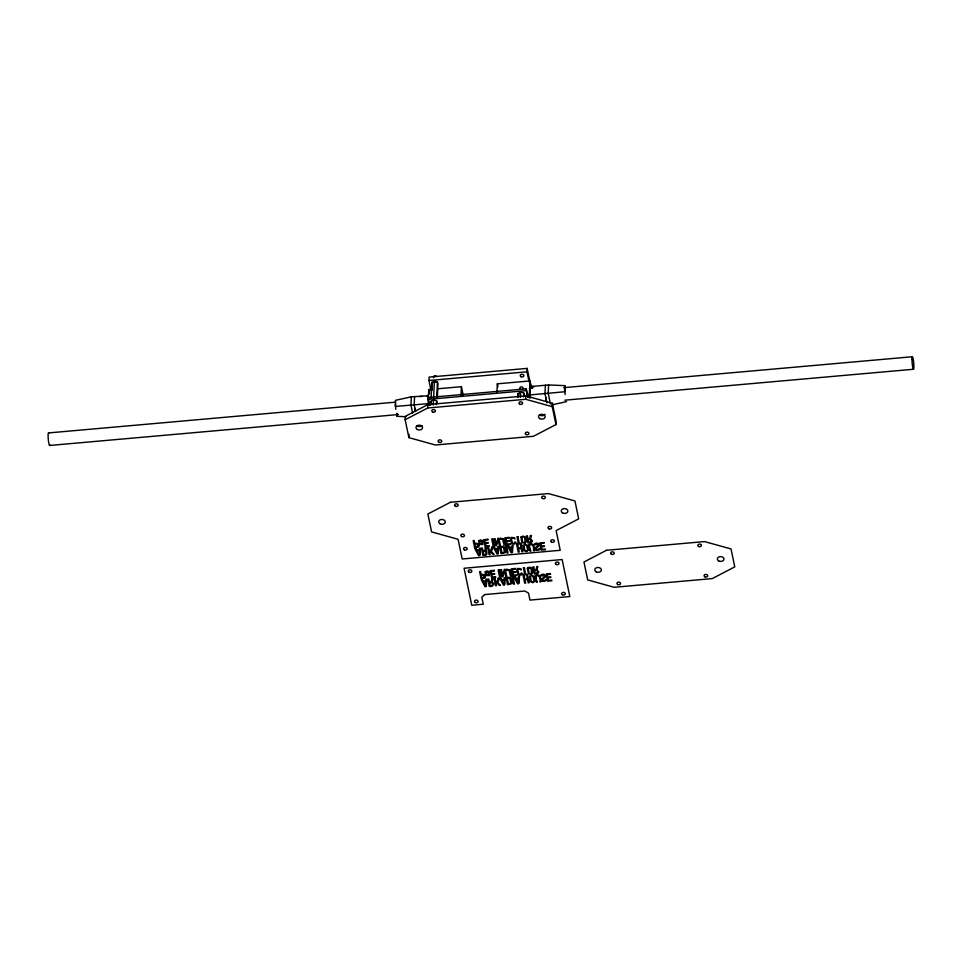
<?xml version="1.0" encoding="UTF-8"?>
<svg xmlns="http://www.w3.org/2000/svg" width="962" height="962" viewBox="0 0 962 962"><rect width="100%" height="100%" fill="white"/><g stroke="black" fill="none" stroke-linecap="round" stroke-linejoin="round"><path stroke-width="1.44" d="M395.755 409.283L395.442 400.336L411.351 396.813L427.525 395.875M397.342 413.444L397.21 416.33L406.06 416.702M405.158 419.721L405.315 416.318L427.849 404.593L525.901 395.887L552.392 403.27L556.108 421.176L555.952 424.579L533.417 436.303L435.365 444.997L408.874 437.626L405.158 419.721L427.693 407.996L525.745 399.29L552.236 406.673L555.952 424.579M408.874 437.626L409.03 434.223M411.351 396.813L410.978 405.17L412.614 413.059M414.574 396.524L414.189 404.894L415.548 411.459A6.301 0.794 84.9 0 1 415.103 408.273M427.417 395.382L427.368 396.5M427.693 407.996L427.849 404.593M429.268 405.038L428.174 397.534L526.226 388.828L527.994 397.378M431.012 390.464L428.944 380.507L429.1 377.104L527.152 368.398L531.277 388.323M429.124 405.459L428.09 403.775L428.727 389.586L431.697 389.321M428.451 400.697L428.559 398.424M430.76 405.17L430.94 401.238L433.513 399.795L436.592 400.745L437.097 403.126M431.084 398.003L431.794 382.407L434.379 380.952L437.457 381.902L437.95 384.283L437.361 397.053M432.034 390.464L431.794 382.407M433.285 405.038L433.513 399.795M433.597 397.979L434.379 380.952M436.423 404.677L436.592 400.745M436.748 397.51L437.457 381.902M461.038 395.045L461.411 386.688L437.638 388.792M496.969 392.183L497.354 383.826L530.038 380.928L531.505 388.035M517.929 397.438L518.097 393.506L520.683 392.063L523.761 393.013L524.254 395.394M520.442 397.306L520.683 392.063M523.581 396.945L523.761 393.013M525.745 399.29L525.901 395.887M527.32 396.344L526.19 388.78M529.064 381.77L526.996 371.801L527.152 368.398M527.705 396.392L527.753 395.238L529.389 395.093L530.038 380.928M527.825 396.993L527.753 395.238M528.799 396.945L528.703 395.767L527.885 395.839M529.581 397.955L529.389 395.093M529.617 391.582L529.858 389.766L530.399 397.883M529.617 389.345L530.315 386.411M530.435 388.179L532.575 387.987L532.527 386.387L548.58 384.956L564.802 385.63L565.391 388.444M545.37 385.245L544.997 393.614L546.897 402.813M548.58 384.956L548.208 393.326L550.384 403.836M552.236 406.673L552.392 403.27M564.802 385.63L565.103 394.588M395.394 403.583L395.166 406.469L428.787 403.595M397.438 413.444L397.21 416.33L396.621 413.516M552.104 404.834L566.57 401.623M428.944 380.507L526.996 371.801M419.492 396.584L422.246 396.344M534.235 386.736L532.527 386.387M529.882 387.722L532.575 387.987M529.389 388.756L530.218 388.768M48.461 432.936L395.671 402.14M428.09 399.35L526.142 390.644M563.624 387.674L912.325 356.746M529.184 393.302L530.002 393.23M428.09 403.775L429.725 403.631M530.254 394.913L564.526 391.774L564.658 388.901M429.028 404.305L429.846 404.232M528.823 396.368L529.641 396.296M49.651 445.466L398.364 414.538M564.85 400.18L913.551 369.252M518.097 393.506L518.602 395.899M497.354 383.826L497.943 386.664M461.411 386.688L463.179 395.226M428.727 389.586L429.617 393.855M430.94 401.238L431.433 403.631M429.052 401.791L429.641 404.653M433.573 382.419A1.816 1.323 2.6 0 1 434.379 382.082M435.317 382.082A1.816 1.323 2.6 0 1 436.051 382.371M433.862 377.705A1.659 1.202 2.6 0 1 434.307 375.938A1.659 1.202 2.6 0 1 436.676 376.539M519.949 388.552A1.659 1.202 2.6 0 1 521.657 386.904A1.659 1.202 2.6 0 1 522.799 388.84M545.069 414.249A3.307 2.405 2.6 0 1 539.405 414.754M422.09 425.661A3.307 2.405 2.6 0 1 416.847 425.625M519.492 393.951A1.816 1.323 2.6 0 1 519.961 393.47M49.904 444.841A6.301 0.794 84.9 0 1 48.304 439.586A6.301 0.794 84.9 0 1 48.797 433.273M546.56 401.503A6.301 0.794 84.9 0 1 545.67 397.258M478.751 540.897L479.485 544.42L482.888 544.576L482.455 540.56L480.423 539.886L478.751 540.897M485.185 571.945L485.918 575.468L489.321 575.625L488.888 571.608L486.868 570.935L485.185 571.945M514.694 542.34L514.309 543.398L512.626 543.374L511.363 538.985L512.421 537.734L514.959 538.924L514.442 537.71L511.111 537.385L510.413 539.069L511.628 543.614L514.947 543.939L515.596 542.003L514.694 542.34M521.127 573.4L520.743 574.446L519.059 574.434L517.809 570.033L518.855 568.782L521.392 569.973L520.875 568.758L517.544 568.434L516.847 570.117L518.061 574.663L521.38 574.999L522.029 573.051L521.127 573.4M479.304 550.733L479.785 555.314L480.543 548.184L479.473 548.28L479.341 550.06L477.272 550.24L479.304 550.733M485.738 581.782L486.231 586.363L486.976 579.232L485.906 579.328L485.786 581.108L483.706 581.301L485.738 581.782M497.691 549.098L498.184 553.667L498.941 546.548L497.859 546.644L497.739 548.424L495.658 548.605L497.691 549.098M504.124 580.146L504.617 584.728L505.375 577.597L504.292 577.693L504.172 579.473L502.104 579.665L504.124 580.146M511.88 547.847L512.361 552.416L513.119 545.298L512.049 545.394L511.928 547.174L509.848 547.354L511.88 547.847M518.314 578.896L518.807 583.465L519.564 576.346L518.482 576.442L518.362 578.222L516.281 578.402L518.314 578.896M478.98 545.767L478.367 547.15L474.639 547.667L473.172 540.596L474.134 540.512L474.699 543.253L478.306 543.614L478.98 545.767M485.425 576.815L484.8 578.21L481.072 578.715L479.617 571.656L480.567 571.572L481.132 574.302L484.74 574.663L485.425 576.815M520.863 537.121L522.029 542.7L525.565 543.013L526.346 541.341L525.108 536.748L522.823 536.123L520.863 537.121M527.308 568.169L528.463 573.749L532.01 574.061L532.78 572.39L531.541 567.796L529.256 567.171L527.308 568.169M532.275 540.921L531.469 542.436L527.897 542.941L526.43 535.882L527.392 535.786L528.006 538.78L529.725 538.684L530.315 535.533L531.421 535.437L530.651 538.732L532.275 540.921M538.72 571.969L537.902 573.484L534.331 573.989L532.864 566.931L533.826 566.846L534.451 569.829L536.159 569.732L536.748 566.582L537.854 566.486L537.085 569.781L538.72 571.969M539.105 545.538L535.966 548.689L537.65 549.891L539.67 548.292L539.634 549.711L535.93 550.276L535.04 548.027L538.119 545.562A4.317 3.139 2.6 0 0 537.842 544.348C529.028 546.717 538.323 539.658 539.105 545.538M545.55 576.587L542.4 579.737L544.083 580.94L546.103 579.34L546.067 580.759L542.364 581.337L541.474 579.088L544.564 576.623A4.317 3.139 2.6 0 0 544.276 575.396C535.461 577.765 544.769 570.719 545.55 576.587M478.03 545.851L475.456 546.933L474.831 543.903L477.368 543.903L478.03 545.851M484.463 576.899L481.902 577.982L481.277 574.963L483.814 574.951L484.463 576.899M485.341 547.751L484.752 550.901L483.008 551.046L482.383 548.015L481.409 548.099L482.178 551.791C486.592 549.458 487.902 555.988 482.756 554.605L482.9 555.254C490.404 556.204 484.752 550.733 486.459 547.655L485.341 547.751M491.774 578.811L491.185 581.95L489.442 582.094L488.816 579.064L487.854 579.16L488.612 582.84C493.025 580.507 494.336 587.036 489.201 585.654L489.333 586.303C492.508 587.722 495.779 583.549 492.171 582.046L492.893 578.703L491.774 578.811M479.846 540.812L480.182 543.734L482.082 544.155L481.758 541.245L479.846 540.812M486.279 571.861L486.616 574.783L488.516 575.216L488.191 572.294L486.279 571.861M531.301 540.909L531.096 541.714L528.715 542.207L528.15 539.429L530.627 539.478L531.301 540.909M537.734 571.957L537.53 572.763L535.161 573.256L534.583 570.478L537.073 570.526L537.734 571.957M523.112 545.25L523.977 550.468L525.877 551.539L527.296 551.418L526.935 550.757C523.027 552.092 525.252 543.951 523.112 545.25M529.545 576.298L530.411 581.517L532.311 582.587L533.73 582.467L533.369 581.806C529.461 583.14 531.697 574.999 529.545 576.298M521.957 537.181L522.51 541.714L523.051 542.46L525.18 542.279L524.627 537.734L524.086 536.988L521.957 537.181M528.391 568.229L528.944 572.763L529.485 573.52L531.613 573.328L531.06 568.795L530.519 568.037L528.391 568.229M528.691 550.048C526.815 552.609 528.006 543.999 524.603 544.3L527.705 545.298L528.691 550.048M535.125 581.108C533.249 583.657 534.439 575.048 531.036 575.348L534.138 576.346L535.125 581.108M491.786 547.186L490.716 551.034L489.021 549.422L488.624 547.474L487.65 547.558L489.129 554.701L490.103 554.617L489.285 550.673L493.013 554.352L494.095 554.268L491.474 551.755L492.929 547.089L491.786 547.186M498.22 578.234L497.15 582.082L495.454 580.471L495.057 578.523L494.083 578.607L495.562 585.75L496.536 585.666L495.719 581.721L499.446 585.413L500.529 585.317L497.907 582.804L499.362 578.138L498.22 578.234M497.979 538.407L496.224 544.155L495.081 538.66L494.143 538.744L495.598 545.803L496.5 545.719L498.268 539.971L499.41 545.466L500.348 545.382L498.893 538.323L497.979 538.407M504.413 569.456L502.657 575.204L501.515 569.708L500.577 569.793L502.044 576.851L502.934 576.779L504.701 571.019L505.844 576.515L506.782 576.43L505.327 569.372L504.413 569.456M528.944 544.552L530.002 551.154L530.964 551.07C526.178 542.532 534.788 542.219 533.489 550.841L534.451 550.757C535.1 547.606 532.804 541.269 528.944 544.552M535.377 575.613L536.435 582.202L537.397 582.118C532.611 573.58 541.221 573.28 539.922 581.89L540.885 581.806C541.534 578.655 539.237 572.33 535.377 575.613M504.509 552.332L500.998 552.982L501.13 553.643L505.471 552.513L504.521 547.366L503.475 546.308L499.651 546.5L499.783 547.162L503.439 547.174L504.509 552.332M510.942 583.381L507.431 584.042L507.563 584.692L511.904 583.561L510.954 578.427L509.92 577.356L506.084 577.549L506.216 578.21L509.872 578.222L510.942 583.381M484.595 594.576L481.83 597.258L483.273 604.232L471.753 605.254L464.081 568.253L562.133 559.547L569.805 596.56L529.966 600.096L528.523 593.109L524.759 591.017L484.595 594.576M500.336 538.311L499.615 538.912L500.36 539.297L502.501 538.84L504.076 545.057L505.038 544.961L503.607 538.756L500.336 538.311M506.77 569.36L506.06 569.973L506.794 570.346L508.934 569.901L510.521 576.106L511.471 576.022L510.04 569.805L506.77 569.36M450.408 502.272L427.874 514.009L431.589 531.914L458.08 539.285L462.169 558.982L560.221 550.288L556.132 530.591L578.667 518.867L574.951 500.962L548.46 493.578L450.408 502.272M606.505 550.276L583.97 562.012L587.686 579.918L614.177 587.289L712.229 578.595L734.764 566.871L731.048 548.965L704.557 541.582L606.505 550.276M487.83 539.297L483.682 539.67L485.149 546.729L489.297 546.368L489.165 545.707L485.978 545.995L485.437 543.422L488.299 543.157L488.167 542.508L485.305 542.76L484.776 540.235L487.974 539.947L487.83 539.297M492.664 538.876L491.714 538.96L493.181 546.019L494.131 545.935L492.664 538.876M509.054 537.421L504.906 537.782L506.373 544.853L510.521 544.48L510.377 543.831L507.19 544.107L506.661 541.534L509.511 541.281L509.379 540.632L506.517 540.885L506 538.347L509.187 538.071L509.054 537.421M517.905 536.628L516.943 536.724L518.277 543.133L516.402 543.302L516.546 543.951L521.236 543.53L519.227 543.049L517.905 536.628M475.925 548.593L474.855 548.689L478.595 555.639L479.401 555.567L475.925 548.593M494.324 546.957L493.241 547.053L496.993 554.004L497.799 553.932L494.324 546.957M506.553 545.875L505.579 545.959L507.07 553.114L508.032 553.03L506.553 545.875M508.501 545.707L507.431 545.803L511.171 552.753L511.976 552.681L508.501 545.707M517.748 544.889L516.774 544.973L518.253 552.116L519.227 552.032L518.542 548.737L521.115 548.508L521.801 551.803L522.763 551.719L521.284 544.576L520.322 544.66L520.983 547.847L518.41 548.075L517.748 544.889M543.975 542.556L539.778 542.929L541.257 550.084L545.454 549.711L545.322 549.049L542.087 549.338L541.546 546.729L544.444 546.464L544.3 545.803L541.414 546.067L540.885 543.506L544.107 543.217L543.975 542.556M500.901 547.775L499.927 547.859L500.913 552.633L501.887 552.549L500.901 547.775M483.297 552.404L482.323 552.489L482.683 554.232L483.658 554.148L483.297 552.404M494.276 570.346L490.127 570.719L491.582 577.777L495.731 577.416L495.598 576.767L492.412 577.044L491.871 574.47L494.733 574.218L494.6 573.556L491.738 573.821L491.221 571.284L494.408 571.007L494.276 570.346M499.11 569.925L498.148 570.009L499.615 577.068L500.565 576.984L499.11 569.925M515.488 568.47L511.339 568.843L512.806 575.901L516.955 575.529L516.822 574.879L513.624 575.168L513.095 572.582L515.957 572.33L515.812 571.681L512.962 571.933L512.433 569.408L515.62 569.119L515.488 568.47M524.338 567.688L523.376 567.772L524.711 574.182L522.847 574.35L522.979 574.999L527.669 574.579L525.673 574.098L524.338 567.688M482.371 579.641L481.289 579.737L485.028 586.688L485.834 586.616L482.371 579.641M500.757 578.006L499.687 578.102L503.427 585.052L504.232 584.98L500.757 578.006M512.986 576.923L512.024 577.02L513.504 584.162L514.478 584.078L512.986 576.923M514.947 576.755L513.864 576.851L517.604 583.802L518.41 583.73L514.947 576.755M524.182 575.937L523.208 576.022L524.699 583.164L525.661 583.08L524.975 579.785L527.549 579.557L528.234 582.852L529.208 582.768L527.717 575.625L526.755 575.709L527.416 578.896L524.843 579.124L524.182 575.937M550.408 573.605L546.212 573.977L547.691 581.132L551.887 580.759L551.755 580.098L548.52 580.387L547.979 577.777L550.877 577.513L550.745 576.863L547.847 577.116L547.318 574.554L550.541 574.266L550.408 573.605M507.335 578.823L506.361 578.908L507.359 583.681L508.321 583.597L507.335 578.823M489.73 583.453L488.756 583.537L489.117 585.293L490.091 585.209L489.73 583.453M469.047 572.198A1.816 1.323 2.6 0 0 471.837 571.2A1.816 1.323 2.6 0 0 469.191 569.913A1.816 1.323 2.6 0 0 469.047 572.198M562.493 594.781A1.816 1.323 2.6 0 0 565.295 593.794A1.816 1.323 2.6 0 0 562.638 592.496A1.816 1.323 2.6 0 0 562.493 594.781M556.216 564.466A1.816 1.323 2.6 0 0 559.006 563.467A1.816 1.323 2.6 0 0 556.361 562.181A1.816 1.323 2.6 0 0 556.216 564.466M475.324 602.513A1.816 1.323 2.6 0 0 478.126 601.527A1.816 1.323 2.6 0 0 475.468 600.228A1.816 1.323 2.6 0 0 475.324 602.513M611.471 554.232A1.816 1.323 2.6 0 0 614.261 553.234A1.816 1.323 2.6 0 0 611.616 551.947A1.816 1.323 2.6 0 0 611.471 554.232M704.918 576.815A1.816 1.323 2.6 0 0 707.719 575.829A1.816 1.323 2.6 0 0 705.062 574.53A1.816 1.323 2.6 0 0 704.918 576.815M698.64 546.5A1.816 1.323 2.6 0 0 701.43 545.502A1.816 1.323 2.6 0 0 698.785 544.215A1.816 1.323 2.6 0 0 698.64 546.5M617.748 584.547A1.816 1.323 2.6 0 0 620.55 583.561A1.816 1.323 2.6 0 0 617.893 582.263A1.816 1.323 2.6 0 0 617.748 584.547M718.686 560.894A3.307 2.405 2.6 0 0 723.941 559.343A3.307 2.405 2.6 0 0 719.323 556.77A3.307 2.405 2.6 0 0 718.686 560.894M596.127 571.765A3.307 2.405 2.6 0 0 601.37 570.213A3.307 2.405 2.6 0 0 596.765 567.64A3.307 2.405 2.6 0 0 596.127 571.765M455.375 506.228A1.816 1.323 2.6 0 0 458.165 505.23A1.816 1.323 2.6 0 0 455.519 503.944A1.816 1.323 2.6 0 0 455.375 506.228M548.821 528.811A1.816 1.323 2.6 0 0 551.623 527.825A1.816 1.323 2.6 0 0 548.965 526.527A1.816 1.323 2.6 0 0 548.821 528.811M542.532 498.496A1.816 1.323 2.6 0 0 545.334 497.498A1.816 1.323 2.6 0 0 542.688 496.212A1.816 1.323 2.6 0 0 542.532 498.496M461.652 536.543A1.816 1.323 2.6 0 0 464.454 535.557A1.816 1.323 2.6 0 0 461.796 534.259A1.816 1.323 2.6 0 0 461.652 536.543M562.59 512.89A3.307 2.405 2.6 0 0 567.845 511.339A3.307 2.405 2.6 0 0 563.227 508.766A3.307 2.405 2.6 0 0 562.59 512.89M440.031 523.761A3.307 2.405 2.6 0 0 445.274 522.21A3.307 2.405 2.6 0 0 440.668 519.636A3.307 2.405 2.6 0 0 440.031 523.761M464.405 549.843A1.816 1.323 2.6 0 0 467.207 548.857A1.816 1.323 2.6 0 0 464.562 547.558A1.816 1.323 2.6 0 0 464.405 549.843M551.575 542.111A1.816 1.323 2.6 0 0 554.377 541.125A1.816 1.323 2.6 0 0 551.719 539.826A1.816 1.323 2.6 0 0 551.575 542.111M521.067 376.719A1.816 1.323 2.6 0 0 523.869 375.721A1.816 1.323 2.6 0 0 521.212 374.434A1.816 1.323 2.6 0 0 521.067 376.719M526.106 434.535A1.816 1.323 2.6 0 0 528.908 433.537A1.816 1.323 2.6 0 0 526.25 432.251A1.816 1.323 2.6 0 0 526.106 434.535M519.817 404.208A1.816 1.323 2.6 0 0 522.619 403.21A1.816 1.323 2.6 0 0 519.961 401.924A1.816 1.323 2.6 0 0 519.817 404.208M438.937 442.267A1.816 1.323 2.6 0 0 441.738 441.269A1.816 1.323 2.6 0 0 439.081 439.983A1.816 1.323 2.6 0 0 438.937 442.267M432.647 411.94A1.816 1.323 2.6 0 0 435.449 410.942A1.816 1.323 2.6 0 0 432.804 409.656A1.816 1.323 2.6 0 0 432.647 411.94M539.874 418.602A3.307 2.405 2.6 0 0 545.129 417.051A3.307 2.405 2.6 0 0 540.512 414.478A3.307 2.405 2.6 0 0 539.874 418.602M417.316 429.473A3.307 2.405 2.6 0 0 422.558 427.922A3.307 2.405 2.6 0 0 417.953 425.348A3.307 2.405 2.6 0 0 417.316 429.473M911.976 359.271A6.301 0.794 84.9 0 0 913.395 369.228A6.301 0.794 84.9 0 0 913.443 360.485A6.301 0.794 84.9 0 0 911.976 359.271"/></g></svg>
